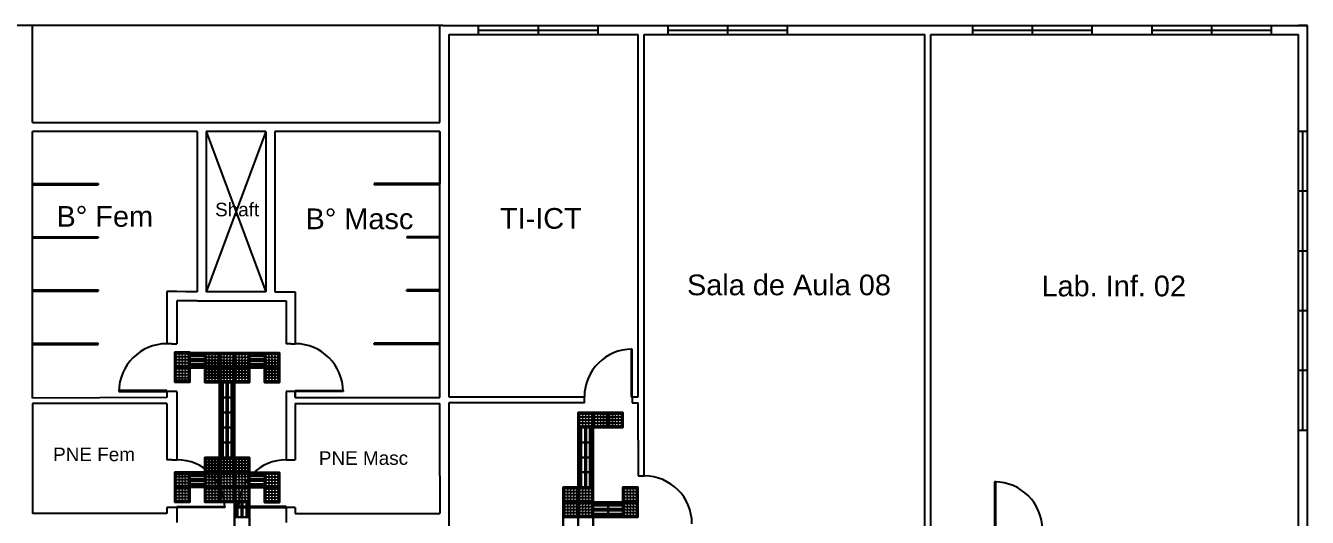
# Model space of a CAD drawing. Header units: millimetres. Extents: x 72331 to 137430, y 77189 to 139414.
# Drawn here: x 93615 to 115067, y 131191 to 139414 of the extents above; entities that cross this region are included whole.
import ezdxf

# ---------------------------------------------------------------- set-up
doc = ezdxf.new("R2010")
doc.units = ezdxf.units.MM
doc.header["$LTSCALE"] = 600
for name, color, linetype in [('ALVENARIA', 7, 'Continuous'), ('Piso Alerta', 50, 'Continuous'), ('Piso Direcional', 150, 'Continuous')]:
    doc.layers.add(name, color=color, linetype=linetype)
doc.styles.get("Standard").update_dxf_attribs({"font": 'arial.ttf'})

# ---------------------------------------------------------------- blocks, each defined once
blk = doc.blocks.new('*U943')
for radius in [12.5, 10]:
    blk.add_circle((0, 0), radius)
blk = doc.blocks.new('*U944')
at = {"layer": 'Piso Alerta', "color": 0, "linetype": 'ByBlock', "lineweight": -2, "transparency": 16777216}
for p in [(0, 200), (0, 150), (0, 100), (0, 50), (0, 0), (50, 200), (50, 150), (50, 100), (50, 50), (50, 0), (100, 200), (100, 150), (100, 100), (100, 50), (100, 0), (150, 200), (150, 150), (150, 100), (150, 50), (150, 0), (200, 200), (200, 150), (200, 100), (200, 50), (200, 0)]:
    blk.add_blockref('*U943', p, dxfattribs=at)
blk = doc.blocks.new('*U945')
for radius in [12.5, 10]:
    blk.add_circle((0, 0), radius)
blk = doc.blocks.new('*U946')
at = {"layer": 'Piso Alerta', "color": 0, "linetype": 'ByBlock', "lineweight": -2, "transparency": 16777216}
for p in [(0, 200), (0, 150), (0, 100), (0, 50), (0, 0), (50, 200), (50, 150), (50, 100), (50, 50), (50, 0), (100, 200), (100, 150), (100, 100), (100, 50), (100, 0), (150, 200), (150, 150), (150, 100), (150, 50), (150, 0), (200, 200), (200, 150), (200, 100), (200, 50), (200, 0)]:
    blk.add_blockref('*U945', p, dxfattribs=at)
blk = doc.blocks.new('*U947')
for radius in [12.5, 10]:
    blk.add_circle((0, 0), radius)
blk = doc.blocks.new('*U948')
at = {"layer": 'Piso Alerta', "color": 0, "linetype": 'ByBlock', "lineweight": -2, "transparency": 16777216}
for p in [(0, 200), (0, 150), (0, 100), (0, 50), (0, 0), (50, 200), (50, 150), (50, 100), (50, 50), (50, 0), (100, 200), (100, 150), (100, 100), (100, 50), (100, 0), (150, 200), (150, 150), (150, 100), (150, 50), (150, 0), (200, 200), (200, 150), (200, 100), (200, 50), (200, 0)]:
    blk.add_blockref('*U947', p, dxfattribs=at)
blk = doc.blocks.new('*U937')
for radius in [12.5, 10]:
    blk.add_circle((0, 0), radius)
blk = doc.blocks.new('*U938')
at = {"layer": 'Piso Alerta', "color": 0, "linetype": 'ByBlock', "lineweight": -2, "transparency": 16777216}
for p in [(0, 200), (0, 150), (0, 100), (0, 50), (0, 0), (50, 200), (50, 150), (50, 100), (50, 50), (50, 0), (100, 200), (100, 150), (100, 100), (100, 50), (100, 0), (150, 200), (150, 150), (150, 100), (150, 50), (150, 0), (200, 200), (200, 150), (200, 100), (200, 50), (200, 0)]:
    blk.add_blockref('*U937', p, dxfattribs=at)
blk = doc.blocks.new('*U939')
for radius in [12.5, 10]:
    blk.add_circle((0, 0), radius)
blk = doc.blocks.new('*U940')
at = {"layer": 'Piso Alerta', "color": 0, "linetype": 'ByBlock', "lineweight": -2, "transparency": 16777216}
for p in [(0, 200), (0, 150), (0, 100), (0, 50), (0, 0), (50, 200), (50, 150), (50, 100), (50, 50), (50, 0), (100, 200), (100, 150), (100, 100), (100, 50), (100, 0), (150, 200), (150, 150), (150, 100), (150, 50), (150, 0), (200, 200), (200, 150), (200, 100), (200, 50), (200, 0)]:
    blk.add_blockref('*U939', p, dxfattribs=at)
blk = doc.blocks.new('*U941')
for radius in [12.5, 10]:
    blk.add_circle((0, 0), radius)
blk = doc.blocks.new('*U942')
at = {"layer": 'Piso Alerta', "color": 0, "linetype": 'ByBlock', "lineweight": -2, "transparency": 16777216}
for p in [(0, 200), (0, 150), (0, 100), (0, 50), (0, 0), (50, 200), (50, 150), (50, 100), (50, 50), (50, 0), (100, 200), (100, 150), (100, 100), (100, 50), (100, 0), (150, 200), (150, 150), (150, 100), (150, 50), (150, 0), (200, 200), (200, 150), (200, 100), (200, 50), (200, 0)]:
    blk.add_blockref('*U941', p, dxfattribs=at)
blk = doc.blocks.new('*U956')
for radius in [12.5, 10]:
    blk.add_circle((0, 0), radius)
blk = doc.blocks.new('*U957')
at = {"layer": 'Piso Alerta', "color": 0, "linetype": 'ByBlock', "lineweight": -2, "transparency": 16777216}
for p in [(0, 200), (0, 150), (0, 100), (0, 50), (0, 0), (50, 200), (50, 150), (50, 100), (50, 50), (50, 0), (100, 200), (100, 150), (100, 100), (100, 50), (100, 0), (150, 200), (150, 150), (150, 100), (150, 50), (150, 0), (200, 200), (200, 150), (200, 100), (200, 50), (200, 0)]:
    blk.add_blockref('*U956', p, dxfattribs=at)
blk = doc.blocks.new('*U958')
for radius in [12.5, 10]:
    blk.add_circle((0, 0), radius)
blk = doc.blocks.new('*U959')
at = {"layer": 'Piso Alerta', "color": 0, "linetype": 'ByBlock', "lineweight": -2, "transparency": 16777216}
for p in [(0, 200), (0, 150), (0, 100), (0, 50), (0, 0), (50, 200), (50, 150), (50, 100), (50, 50), (50, 0), (100, 200), (100, 150), (100, 100), (100, 50), (100, 0), (150, 200), (150, 150), (150, 100), (150, 50), (150, 0), (200, 200), (200, 150), (200, 100), (200, 50), (200, 0)]:
    blk.add_blockref('*U958', p, dxfattribs=at)
blk = doc.blocks.new('*U960')
for radius in [12.5, 10]:
    blk.add_circle((0, 0), radius)
blk = doc.blocks.new('*U961')
at = {"layer": 'Piso Alerta', "color": 0, "linetype": 'ByBlock', "lineweight": -2, "transparency": 16777216}
for p in [(0, 200), (0, 150), (0, 100), (0, 50), (0, 0), (50, 200), (50, 150), (50, 100), (50, 50), (50, 0), (100, 200), (100, 150), (100, 100), (100, 50), (100, 0), (150, 200), (150, 150), (150, 100), (150, 50), (150, 0), (200, 200), (200, 150), (200, 100), (200, 50), (200, 0)]:
    blk.add_blockref('*U960', p, dxfattribs=at)
blk = doc.blocks.new('*U962')
for radius in [12.5, 10]:
    blk.add_circle((0, 0), radius)
blk = doc.blocks.new('*U949')
at = {"layer": 'Piso Alerta', "color": 0, "linetype": 'ByBlock', "lineweight": -2, "transparency": 16777216}
for p in [(0, 200), (0, 150), (0, 100), (0, 50), (0, 0), (50, 200), (50, 150), (50, 100), (50, 50), (50, 0), (100, 200), (100, 150), (100, 100), (100, 50), (100, 0), (150, 200), (150, 150), (150, 100), (150, 50), (150, 0), (200, 200), (200, 150), (200, 100), (200, 50), (200, 0)]:
    blk.add_blockref('*U962', p, dxfattribs=at)
blk = doc.blocks.new('*U954')
for radius in [12.5, 10]:
    blk.add_circle((0, 0), radius)
blk = doc.blocks.new('*U955')
at = {"layer": 'Piso Alerta', "color": 0, "linetype": 'ByBlock', "lineweight": -2, "transparency": 16777216}
for p in [(0, 200), (0, 150), (0, 100), (0, 50), (0, 0), (50, 200), (50, 150), (50, 100), (50, 50), (50, 0), (100, 200), (100, 150), (100, 100), (100, 50), (100, 0), (150, 200), (150, 150), (150, 100), (150, 50), (150, 0), (200, 200), (200, 150), (200, 100), (200, 50), (200, 0)]:
    blk.add_blockref('*U954', p, dxfattribs=at)
blk = doc.blocks.new('*U963')
for radius in [12.5, 10]:
    blk.add_circle((0, 0), radius)
blk = doc.blocks.new('*U964')
at = {"layer": 'Piso Alerta', "color": 0, "linetype": 'ByBlock', "lineweight": -2, "transparency": 16777216}
for p in [(0, 200), (0, 150), (0, 100), (0, 50), (0, 0), (50, 200), (50, 150), (50, 100), (50, 50), (50, 0), (100, 200), (100, 150), (100, 100), (100, 50), (100, 0), (150, 200), (150, 150), (150, 100), (150, 50), (150, 0), (200, 200), (200, 150), (200, 100), (200, 50), (200, 0)]:
    blk.add_blockref('*U963', p, dxfattribs=at)
blk = doc.blocks.new('*U951')
for radius in [12.5, 10]:
    blk.add_circle((0, 0), radius)
blk = doc.blocks.new('*U950')
at = {"layer": 'Piso Alerta', "color": 0, "linetype": 'ByBlock', "lineweight": -2, "transparency": 16777216}
for p in [(0, 200), (0, 150), (0, 100), (0, 50), (0, 0), (50, 200), (50, 150), (50, 100), (50, 50), (50, 0), (100, 200), (100, 150), (100, 100), (100, 50), (100, 0), (150, 200), (150, 150), (150, 100), (150, 50), (150, 0), (200, 200), (200, 150), (200, 100), (200, 50), (200, 0)]:
    blk.add_blockref('*U951', p, dxfattribs=at)
blk = doc.blocks.new('*U953')
for radius in [12.5, 10]:
    blk.add_circle((0, 0), radius)
blk = doc.blocks.new('*U952')
at = {"layer": 'Piso Alerta', "color": 0, "linetype": 'ByBlock', "lineweight": -2, "transparency": 16777216}
for p in [(0, 200), (0, 150), (0, 100), (0, 50), (0, 0), (50, 200), (50, 150), (50, 100), (50, 50), (50, 0), (100, 200), (100, 150), (100, 100), (100, 50), (100, 0), (150, 200), (150, 150), (150, 100), (150, 50), (150, 0), (200, 200), (200, 150), (200, 100), (200, 50), (200, 0)]:
    blk.add_blockref('*U953', p, dxfattribs=at)
blk = doc.blocks.new('*U965')
for radius in [12.5, 10]:
    blk.add_circle((0, 0), radius)
blk = doc.blocks.new('*U966')
at = {"layer": 'Piso Alerta', "color": 0, "linetype": 'ByBlock', "lineweight": -2, "transparency": 16777216}
for p in [(0, 200), (0, 150), (0, 100), (0, 50), (0, 0), (50, 200), (50, 150), (50, 100), (50, 50), (50, 0), (100, 200), (100, 150), (100, 100), (100, 50), (100, 0), (150, 200), (150, 150), (150, 100), (150, 50), (150, 0), (200, 200), (200, 150), (200, 100), (200, 50), (200, 0)]:
    blk.add_blockref('*U965', p, dxfattribs=at)
blk = doc.blocks.new('*U967')
for radius in [12.5, 10]:
    blk.add_circle((0, 0), radius)
blk = doc.blocks.new('*U968')
at = {"layer": 'Piso Alerta', "color": 0, "linetype": 'ByBlock', "lineweight": -2, "transparency": 16777216}
for p in [(0, 200), (0, 150), (0, 100), (0, 50), (0, 0), (50, 200), (50, 150), (50, 100), (50, 50), (50, 0), (100, 200), (100, 150), (100, 100), (100, 50), (100, 0), (150, 200), (150, 150), (150, 100), (150, 50), (150, 0), (200, 200), (200, 150), (200, 100), (200, 50), (200, 0)]:
    blk.add_blockref('*U967', p, dxfattribs=at)
blk = doc.blocks.new('*U969')
for radius in [12.5, 10]:
    blk.add_circle((0, 0), radius)
blk = doc.blocks.new('*U970')
at = {"layer": 'Piso Alerta', "color": 0, "linetype": 'ByBlock', "lineweight": -2, "transparency": 16777216}
for p in [(0, 200), (0, 150), (0, 100), (0, 50), (0, 0), (50, 200), (50, 150), (50, 100), (50, 50), (50, 0), (100, 200), (100, 150), (100, 100), (100, 50), (100, 0), (150, 200), (150, 150), (150, 100), (150, 50), (150, 0), (200, 200), (200, 150), (200, 100), (200, 50), (200, 0)]:
    blk.add_blockref('*U969', p, dxfattribs=at)
blk = doc.blocks.new('*U971')
for radius in [12.5, 10]:
    blk.add_circle((0, 0), radius)
blk = doc.blocks.new('*U972')
at = {"layer": 'Piso Alerta', "color": 0, "linetype": 'ByBlock', "lineweight": -2, "transparency": 16777216}
for p in [(0, 200), (0, 150), (0, 100), (0, 50), (0, 0), (50, 200), (50, 150), (50, 100), (50, 50), (50, 0), (100, 200), (100, 150), (100, 100), (100, 50), (100, 0), (150, 200), (150, 150), (150, 100), (150, 50), (150, 0), (200, 200), (200, 150), (200, 100), (200, 50), (200, 0)]:
    blk.add_blockref('*U971', p, dxfattribs=at)
blk = doc.blocks.new('*U973')
for radius in [12.5, 10]:
    blk.add_circle((0, 0), radius)
blk = doc.blocks.new('*U974')
at = {"layer": 'Piso Alerta', "color": 0, "linetype": 'ByBlock', "lineweight": -2, "transparency": 16777216}
for p in [(0, 200), (0, 150), (0, 100), (0, 50), (0, 0), (50, 200), (50, 150), (50, 100), (50, 50), (50, 0), (100, 200), (100, 150), (100, 100), (100, 50), (100, 0), (150, 200), (150, 150), (150, 100), (150, 50), (150, 0), (200, 200), (200, 150), (200, 100), (200, 50), (200, 0)]:
    blk.add_blockref('*U973', p, dxfattribs=at)
blk = doc.blocks.new('*U975')
for radius in [12.5, 10]:
    blk.add_circle((0, 0), radius)
blk = doc.blocks.new('*U976')
at = {"layer": 'Piso Alerta', "color": 0, "linetype": 'ByBlock', "lineweight": -2, "transparency": 16777216}
for p in [(0, 200), (0, 150), (0, 100), (0, 50), (0, 0), (50, 200), (50, 150), (50, 100), (50, 50), (50, 0), (100, 200), (100, 150), (100, 100), (100, 50), (100, 0), (150, 200), (150, 150), (150, 100), (150, 50), (150, 0), (200, 200), (200, 150), (200, 100), (200, 50), (200, 0)]:
    blk.add_blockref('*U975', p, dxfattribs=at)
blk = doc.blocks.new('*U984')
for radius in [12.5, 10]:
    blk.add_circle((0, 0), radius)
blk = doc.blocks.new('*U985')
at = {"layer": 'Piso Alerta', "color": 0, "linetype": 'ByBlock', "lineweight": -2, "transparency": 16777216}
for p in [(0, 200), (0, 150), (0, 100), (0, 50), (0, 0), (50, 200), (50, 150), (50, 100), (50, 50), (50, 0), (100, 200), (100, 150), (100, 100), (100, 50), (100, 0), (150, 200), (150, 150), (150, 100), (150, 50), (150, 0), (200, 200), (200, 150), (200, 100), (200, 50), (200, 0)]:
    blk.add_blockref('*U984', p, dxfattribs=at)
blk = doc.blocks.new('*U986')
for radius in [12.5, 10]:
    blk.add_circle((0, 0), radius)
blk = doc.blocks.new('*U987')
at = {"layer": 'Piso Alerta', "color": 0, "linetype": 'ByBlock', "lineweight": -2, "transparency": 16777216}
for p in [(0, 200), (0, 150), (0, 100), (0, 50), (0, 0), (50, 200), (50, 150), (50, 100), (50, 50), (50, 0), (100, 200), (100, 150), (100, 100), (100, 50), (100, 0), (150, 200), (150, 150), (150, 100), (150, 50), (150, 0), (200, 200), (200, 150), (200, 100), (200, 50), (200, 0)]:
    blk.add_blockref('*U986', p, dxfattribs=at)
blk = doc.blocks.new('*U988')
for radius in [12.5, 10]:
    blk.add_circle((0, 0), radius)
blk = doc.blocks.new('*U989')
at = {"layer": 'Piso Alerta', "color": 0, "linetype": 'ByBlock', "lineweight": -2, "transparency": 16777216}
for p in [(0, 200), (0, 150), (0, 100), (0, 50), (0, 0), (50, 200), (50, 150), (50, 100), (50, 50), (50, 0), (100, 200), (100, 150), (100, 100), (100, 50), (100, 0), (150, 200), (150, 150), (150, 100), (150, 50), (150, 0), (200, 200), (200, 150), (200, 100), (200, 50), (200, 0)]:
    blk.add_blockref('*U988', p, dxfattribs=at)
blk = doc.blocks.new('*U1222')
for radius in [12.5, 10]:
    blk.add_circle((0, 0), radius)
blk = doc.blocks.new('*U1223')
at = {"layer": 'Piso Alerta', "color": 0, "linetype": 'ByBlock', "lineweight": -2, "transparency": 16777216}
for p in [(0, 200), (0, 150), (0, 100), (0, 50), (0, 0), (50, 200), (50, 150), (50, 100), (50, 50), (50, 0), (100, 200), (100, 150), (100, 100), (100, 50), (100, 0), (150, 200), (150, 150), (150, 100), (150, 50), (150, 0), (200, 200), (200, 150), (200, 100), (200, 50), (200, 0)]:
    blk.add_blockref('*U1222', p, dxfattribs=at)
blk = doc.blocks.new('*U1224')
for radius in [12.5, 10]:
    blk.add_circle((0, 0), radius)
blk = doc.blocks.new('*U1225')
at = {"layer": 'Piso Alerta', "color": 0, "linetype": 'ByBlock', "lineweight": -2, "transparency": 16777216}
for p in [(0, 200), (0, 150), (0, 100), (0, 50), (0, 0), (50, 200), (50, 150), (50, 100), (50, 50), (50, 0), (100, 200), (100, 150), (100, 100), (100, 50), (100, 0), (150, 200), (150, 150), (150, 100), (150, 50), (150, 0), (200, 200), (200, 150), (200, 100), (200, 50), (200, 0)]:
    blk.add_blockref('*U1224', p, dxfattribs=at)
blk = doc.blocks.new('*U1218')
for radius in [12.5, 10]:
    blk.add_circle((0, 0), radius)
blk = doc.blocks.new('*U1219')
at = {"layer": 'Piso Alerta', "color": 0, "linetype": 'ByBlock', "lineweight": -2, "transparency": 16777216}
for p in [(0, 200), (0, 150), (0, 100), (0, 50), (0, 0), (50, 200), (50, 150), (50, 100), (50, 50), (50, 0), (100, 200), (100, 150), (100, 100), (100, 50), (100, 0), (150, 200), (150, 150), (150, 100), (150, 50), (150, 0), (200, 200), (200, 150), (200, 100), (200, 50), (200, 0)]:
    blk.add_blockref('*U1218', p, dxfattribs=at)
blk = doc.blocks.new('*U1220')
for radius in [12.5, 10]:
    blk.add_circle((0, 0), radius)
blk = doc.blocks.new('*U1221')
at = {"layer": 'Piso Alerta', "color": 0, "linetype": 'ByBlock', "lineweight": -2, "transparency": 16777216}
for p in [(0, 200), (0, 150), (0, 100), (0, 50), (0, 0), (50, 200), (50, 150), (50, 100), (50, 50), (50, 0), (100, 200), (100, 150), (100, 100), (100, 50), (100, 0), (150, 200), (150, 150), (150, 100), (150, 50), (150, 0), (200, 200), (200, 150), (200, 100), (200, 50), (200, 0)]:
    blk.add_blockref('*U1220', p, dxfattribs=at)
blk = doc.blocks.new('*U1228')
for radius in [12.5, 10]:
    blk.add_circle((0, 0), radius)
blk = doc.blocks.new('*U1229')
at = {"layer": 'Piso Alerta', "color": 0, "linetype": 'ByBlock', "lineweight": -2, "transparency": 16777216}
for p in [(0, 200), (0, 150), (0, 100), (0, 50), (0, 0), (50, 200), (50, 150), (50, 100), (50, 50), (50, 0), (100, 200), (100, 150), (100, 100), (100, 50), (100, 0), (150, 200), (150, 150), (150, 100), (150, 50), (150, 0), (200, 200), (200, 150), (200, 100), (200, 50), (200, 0)]:
    blk.add_blockref('*U1228', p, dxfattribs=at)
blk = doc.blocks.new('*U1226')
for radius in [12.5, 10]:
    blk.add_circle((0, 0), radius)
blk = doc.blocks.new('*U1227')
at = {"layer": 'Piso Alerta', "color": 0, "linetype": 'ByBlock', "lineweight": -2, "transparency": 16777216}
for p in [(0, 200), (0, 150), (0, 100), (0, 50), (0, 0), (50, 200), (50, 150), (50, 100), (50, 50), (50, 0), (100, 200), (100, 150), (100, 100), (100, 50), (100, 0), (150, 200), (150, 150), (150, 100), (150, 50), (150, 0), (200, 200), (200, 150), (200, 100), (200, 50), (200, 0)]:
    blk.add_blockref('*U1226', p, dxfattribs=at)
blk = doc.blocks.new('*U1233')
for radius in [12.5, 10]:
    blk.add_circle((0, 0), radius)
blk = doc.blocks.new('*U1234')
at = {"layer": 'Piso Alerta', "color": 0, "linetype": 'ByBlock', "lineweight": -2, "transparency": 16777216}
for p in [(0, 200), (0, 150), (0, 100), (0, 50), (0, 0), (50, 200), (50, 150), (50, 100), (50, 50), (50, 0), (100, 200), (100, 150), (100, 100), (100, 50), (100, 0), (150, 200), (150, 150), (150, 100), (150, 50), (150, 0), (200, 200), (200, 150), (200, 100), (200, 50), (200, 0)]:
    blk.add_blockref('*U1233', p, dxfattribs=at)
blk = doc.blocks.new('*U1235')
for radius in [12.5, 10]:
    blk.add_circle((0, 0), radius)
blk = doc.blocks.new('*U1236')
at = {"layer": 'Piso Alerta', "color": 0, "linetype": 'ByBlock', "lineweight": -2, "transparency": 16777216}
for p in [(0, 200), (0, 150), (0, 100), (0, 50), (0, 0), (50, 200), (50, 150), (50, 100), (50, 50), (50, 0), (100, 200), (100, 150), (100, 100), (100, 50), (100, 0), (150, 200), (150, 150), (150, 100), (150, 50), (150, 0), (200, 200), (200, 150), (200, 100), (200, 50), (200, 0)]:
    blk.add_blockref('*U1235', p, dxfattribs=at)
blk = doc.blocks.new('*U1231')
for radius in [12.5, 10]:
    blk.add_circle((0, 0), radius)
blk = doc.blocks.new('*U1232')
at = {"layer": 'Piso Alerta', "color": 0, "linetype": 'ByBlock', "lineweight": -2, "transparency": 16777216}
for p in [(0, 200), (0, 150), (0, 100), (0, 50), (0, 0), (50, 200), (50, 150), (50, 100), (50, 50), (50, 0), (100, 200), (100, 150), (100, 100), (100, 50), (100, 0), (150, 200), (150, 150), (150, 100), (150, 50), (150, 0), (200, 200), (200, 150), (200, 100), (200, 50), (200, 0)]:
    blk.add_blockref('*U1231', p, dxfattribs=at)

msp = doc.modelspace()

# ---------------------------------------------------------------- linework, layer by layer
for p, q in [((93727, 137794), (93727, 139264)), ((93727, 133184), (93727, 137644)), ((114917, 130984), (114917, 137644)), ((93727, 133094), (93727, 131254))]:
    msp.add_line(p, q)
for points in [[(96112, 133954), (96362, 133954), (96362, 133704), (96112, 133704)], [(96362, 133944), (96612, 133944), (96612, 133694), (96362, 133694)], [(96612, 133944), (96862, 133944), (96862, 133694), (96612, 133694)], [(96862, 133944), (97112, 133944), (97112, 133694), (96862, 133694)], [(97112, 133944), (97362, 133944), (97362, 133694), (97112, 133694)], [(97362, 133944), (97612, 133944), (97612, 133694), (97362, 133694)], [(97612, 133944), (97862, 133944), (97862, 133694), (97612, 133694)], [(96112, 133704), (96362, 133704), (96362, 133454), (96112, 133454)], [(96612, 133694), (96862, 133694), (96862, 133444), (96612, 133444)], [(96862, 133694), (97112, 133694), (97112, 133444), (96862, 133444)], [(97112, 133694), (97362, 133694), (97362, 133444), (97112, 133444)], [(97612, 133694), (97862, 133694), (97862, 133444), (97612, 133444)], [(96862, 133444), (97112, 133444), (97112, 133194), (96862, 133194)], [(96862, 133194), (97112, 133194), (97112, 132944), (96862, 132944)], [(96862, 132944), (97112, 132944), (97112, 132694), (96862, 132694)], [(102862, 132944), (103112, 132944), (103112, 132694), (102862, 132694)], [(103112, 132944), (103362, 132944), (103362, 132694), (103112, 132694)], [(103362, 132944), (103612, 132944), (103612, 132694), (103362, 132694)], [(96862, 132694), (97112, 132694), (97112, 132444), (96862, 132444)], [(102862, 132694), (103112, 132694), (103112, 132444), (102862, 132444)], [(96862, 132444), (97112, 132444), (97112, 132194), (96862, 132194)], [(102862, 132444), (103112, 132444), (103112, 132194), (102862, 132194)], [(96612, 132194), (96862, 132194), (96862, 131944), (96612, 131944)], [(96862, 132194), (97112, 132194), (97112, 131944), (96862, 131944)], [(97112, 132194), (97362, 132194), (97362, 131944), (97112, 131944)], [(102862, 132194), (103112, 132194), (103112, 131944), (102862, 131944)], [(96112, 131944), (96362, 131944), (96362, 131694), (96112, 131694)], [(96362, 131944), (96612, 131944), (96612, 131694), (96362, 131694)], [(96612, 131944), (96862, 131944), (96862, 131694), (96612, 131694)], [(96862, 131944), (97112, 131944), (97112, 131694), (96862, 131694)], [(97112, 131944), (97362, 131944), (97362, 131694), (97112, 131694)], [(97362, 131939), (97612, 131939), (97612, 131689), (97362, 131689)], [(97612, 131939), (97862, 131939), (97862, 131689), (97612, 131689)], [(102862, 131944), (103112, 131944), (103112, 131694), (102862, 131694)], [(96112, 131694), (96362, 131694), (96362, 131444), (96112, 131444)], [(96612, 131694), (96862, 131694), (96862, 131444), (96612, 131444)], [(96862, 131694), (97112, 131694), (97112, 131444), (96862, 131444)], [(97112, 131694), (97362, 131694), (97362, 131444), (97112, 131444)], [(97612, 131689), (97862, 131689), (97862, 131439), (97612, 131439)], [(102612, 131694), (102862, 131694), (102862, 131444), (102612, 131444)], [(102862, 131694), (103112, 131694), (103112, 131444), (102862, 131444)], [(103612, 131694), (103862, 131694), (103862, 131444), (103612, 131444)], [(97112, 131444), (97362, 131444), (97362, 131194), (97112, 131194)], [(102612, 131444), (102862, 131444), (102862, 131194), (102612, 131194)], [(102862, 131444), (103112, 131444), (103112, 131194), (102862, 131194)], [(103112, 131444), (103362, 131444), (103362, 131194), (103112, 131194)], [(103362, 131444), (103612, 131444), (103612, 131194), (103362, 131194)], [(103612, 131444), (103862, 131444), (103862, 131194), (103612, 131194)], [(97112, 131194), (97362, 131194), (97362, 130944), (97112, 130944)], [(102612, 131194), (102862, 131194), (102862, 130944), (102612, 130944)], [(102862, 131194), (103112, 131194), (103112, 130944), (102862, 130944)]]:
    msp.add_lwpolyline(points, close=True)
at = {"layer": 'ALVENARIA'}
for p, q in [((93727, 139414), (79357, 139414)), ((93727, 139264), (93727, 139414)), ((100597, 139414), (93727, 139414)), ((100547, 139264), (100547, 139414)), ((100547, 137794), (100547, 139264)), ((100597, 139414), (115067, 139414)), ((100697, 139264), (103867, 139264)), ((100697, 139264), (100697, 133204)), ((101197, 139264), (101197, 139414)), ((101197, 139339), (103197, 139339)), ((102197, 139264), (102197, 139414)), ((103197, 139264), (103197, 139414)), ((103867, 133204), (103867, 139264)), ((103967, 132584), (103967, 139264)), ((103967, 139264), (108667, 139264)), ((104367, 139264), (104367, 139414)), ((104367, 139339), (106367, 139339)), ((105367, 139264), (105367, 139414)), ((106367, 139264), (106367, 139414)), ((108667, 130984), (108667, 139264)), ((108767, 130984), (108767, 139264)), ((108767, 139264), (109067, 139264)), ((109067, 139264), (114917, 139264)), ((109467, 139264), (109467, 139414)), ((109467, 139339), (111467, 139339)), ((110467, 139264), (110467, 139414)), ((111467, 139264), (111467, 139414)), ((112467, 139264), (112467, 139414)), ((112467, 139339), (114467, 139339)), ((113467, 139264), (113467, 139414)), ((114467, 139264), (114467, 139414)), ((115067, 139414), (114917, 139414)), ((114917, 137644), (114917, 139264)), ((115067, 137644), (115067, 139414)), ((93727, 137794), (100547, 137794)), ((96487, 137644), (93727, 137644)), ((96487, 137644), (96487, 134964)), ((97637, 137644), (96637, 137644)), ((96637, 137644), (96637, 134964)), ((96637, 137644), (97637, 134964)), ((97637, 137644), (96637, 134964)), ((97637, 137644), (97637, 134964)), ((100547, 137644), (97787, 137644)), ((97787, 137644), (97787, 134964)), ((100547, 133194), (100547, 137644)), ((100547, 137644), (100547, 136774)), ((115067, 137644), (114917, 137644)), ((114992, 132644), (114992, 137644)), ((115067, 118644), (115067, 137644)), ((93727, 136774), (94827, 136774)), ((93727, 136754), (94827, 136754)), ((94827, 136774), (94827, 136754)), ((100547, 136774), (99447, 136774)), ((99447, 136774), (99447, 136754)), ((100547, 136754), (99447, 136754)), ((115067, 136644), (114917, 136644)), ((93727, 135884), (94827, 135884)), ((93727, 135864), (94827, 135864)), ((94827, 135884), (94827, 135864)), ((100547, 135884), (99997, 135884)), ((99997, 135884), (99997, 135864)), ((100547, 135864), (99997, 135864)), ((115067, 135644), (114917, 135644)), ((93727, 134994), (94827, 134994)), ((93727, 134974), (94827, 134974)), ((94827, 134994), (94827, 134974)), ((96147, 134970), (95977, 134970)), ((95977, 134970), (95977, 134094)), ((96297, 134964), (96147, 134970)), ((96487, 134964), (96297, 134964)), ((96787, 134964), (96637, 134964)), ((97637, 134964), (96787, 134964)), ((97787, 134964), (97977, 134964)), ((97977, 134964), (98127, 134964)), ((98127, 134964), (98127, 134094)), ((100547, 134994), (99997, 134994)), ((99997, 134974), (99997, 134994)), ((100547, 134974), (99997, 134974)), ((96147, 134814), (96147, 134094)), ((96487, 134814), (96147, 134814)), ((96487, 134814), (97787, 134814)), ((97787, 134814), (97977, 134814)), ((97977, 134814), (97977, 134094)), ((115067, 134644), (114917, 134644)), ((93727, 134104), (94827, 134104)), ((93727, 134084), (94827, 134084)), ((94827, 134084), (94827, 134104)), ((96062, 134094), (95977, 134094)), ((96062, 134094), (96147, 134094)), ((98052, 134094), (97977, 134094)), ((98052, 134094), (98127, 134094)), ((100547, 134104), (99447, 134104)), ((99447, 134084), (99447, 134104)), ((100547, 134084), (99447, 134084)), ((103767, 134004), (103747, 134004)), ((103747, 134004), (103747, 133204)), ((103767, 133204), (103767, 134004)), ((115067, 133644), (114917, 133644)), ((95977, 133314), (95177, 133314)), ((95177, 133314), (95177, 133294)), ((95177, 133294), (95977, 133294)), ((95977, 133294), (95977, 133314)), ((95977, 133294), (95977, 133194)), ((96147, 133294), (95977, 133294)), ((96147, 133294), (96147, 133194)), ((97977, 133294), (97977, 133194)), ((98127, 133294), (97977, 133294)), ((98127, 133294), (98127, 133314)), ((98127, 133314), (98927, 133314)), ((98127, 133294), (98127, 133194)), ((98127, 133194), (98127, 133294)), ((98927, 133294), (98127, 133294)), ((98927, 133314), (98927, 133294)), ((95977, 133194), (93727, 133184)), ((95977, 133094), (93727, 133094)), ((95977, 133094), (95977, 132154)), ((96147, 133194), (96147, 132154)), ((97977, 133194), (97977, 132154)), ((98127, 133194), (99167, 133194)), ((98127, 133094), (100547, 133094)), ((98127, 133094), (98127, 132154)), ((99167, 133194), (100547, 133194)), ((100547, 131884), (100547, 133094)), ((100697, 133204), (101282, 133204)), ((100697, 133204), (102967, 133204)), ((102967, 133104), (100697, 133104)), ((101282, 133104), (100697, 133104)), ((100697, 133104), (100697, 131004)), ((102967, 133104), (102967, 133204)), ((103747, 133204), (103767, 133204)), ((103767, 133204), (103767, 133104)), ((103767, 133204), (103867, 133204)), ((103767, 133104), (103867, 133104)), ((103867, 132484), (103867, 133104)), ((103967, 131884), (103967, 132584)), ((115067, 132644), (114917, 132644)), ((103867, 132484), (103867, 131884)), ((96062, 132154), (95977, 132154)), ((96062, 132154), (96147, 132154)), ((97977, 132154), (98127, 132154)), ((100547, 131884), (100547, 131254)), ((103867, 131884), (103917, 131884)), ((103917, 131884), (103967, 131884)), ((109852, 131784), (109832, 131784)), ((109832, 131784), (109832, 130984)), ((109852, 130984), (109852, 131784)), ((95977, 131354), (95977, 131254)), ((96147, 131354), (95977, 131354)), ((96147, 131354), (96147, 131374)), ((96147, 131374), (96947, 131374)), ((96147, 131354), (96147, 131104)), ((96947, 131354), (96147, 131354)), ((96947, 131374), (96947, 131354)), ((97977, 131374), (97177, 131374)), ((97177, 131374), (97177, 131354)), ((97177, 131354), (97977, 131354)), ((97977, 131354), (97977, 131374)), ((97977, 131354), (97977, 131254)), ((98127, 131354), (97977, 131354)), ((98127, 131354), (98127, 131254)), ((95977, 131254), (93727, 131254)), ((97977, 131254), (97977, 131104)), ((98127, 131254), (98897, 131254)), ((98897, 131254), (100547, 131254))]:
    msp.add_line(p, q, dxfattribs=at)
for centre, start, end in [((95977, 133294), 90, 180), ((98127, 133294), 360, 90), ((103767, 133204), 90, 180), ((96147, 131354), 0, 90), ((97977, 131354), 90, 179.2838), ((103967, 131084), 0, 90), ((109832, 130984), 360, 90)]:
    msp.add_arc(centre, 800, start, end, dxfattribs=at)
at = {"layer": 'Piso Alerta'}
for points in [[(96362, 133954), (96112, 133954), (96112, 133704), (96362, 133704), (96362, 133954), (96362, 133944)], [(96862, 133944), (96612, 133944), (96612, 133694), (96862, 133694), (96862, 133944), (96862, 133934)], [(97112, 133944), (96862, 133944), (96862, 133694), (97112, 133694), (97112, 133944), (97112, 133934)], [(97362, 133944), (97112, 133944), (97112, 133694), (97362, 133694), (97362, 133944), (97362, 133934)], [(97862, 133944), (97612, 133944), (97612, 133694), (97862, 133694), (97862, 133944), (97862, 133934)], [(96362, 133704), (96112, 133704), (96112, 133454), (96362, 133454), (96362, 133704), (96362, 133694)], [(96862, 133694), (96612, 133694), (96612, 133444), (96862, 133444), (96862, 133694), (96862, 133684)], [(97112, 133694), (96862, 133694), (96862, 133444), (97112, 133444), (97112, 133694), (97112, 133684)], [(97362, 133694), (97112, 133694), (97112, 133444), (97362, 133444), (97362, 133694), (97362, 133684)], [(97862, 133694), (97612, 133694), (97612, 133444), (97862, 133444), (97862, 133694), (97862, 133684)], [(103112, 132944), (102862, 132944), (102862, 132694), (103112, 132694), (103112, 132944), (103112, 132934)], [(103362, 132944), (103112, 132944), (103112, 132694), (103362, 132694), (103362, 132944), (103362, 132934)], [(103612, 132944), (103362, 132944), (103362, 132694), (103612, 132694), (103612, 132944), (103612, 132934)], [(96862, 132194), (96612, 132194), (96612, 131944), (96862, 131944), (96862, 132194), (96862, 132184)], [(97112, 132194), (96862, 132194), (96862, 131944), (97112, 131944), (97112, 132194), (97112, 132184)], [(97362, 132194), (97112, 132194), (97112, 131944), (97362, 131944), (97362, 132194), (97362, 132184)], [(96362, 131944), (96112, 131944), (96112, 131694), (96362, 131694), (96362, 131944), (96362, 131934)], [(96862, 131944), (96612, 131944), (96612, 131694), (96862, 131694), (96862, 131944), (96862, 131934)], [(97112, 131944), (96862, 131944), (96862, 131694), (97112, 131694), (97112, 131944), (97112, 131934)], [(97362, 131944), (97112, 131944), (97112, 131694), (97362, 131694), (97362, 131944), (97362, 131934)], [(97862, 131939), (97612, 131939), (97612, 131689), (97862, 131689), (97862, 131939), (97862, 131929)], [(96362, 131694), (96112, 131694), (96112, 131444), (96362, 131444), (96362, 131694), (96362, 131684)], [(96862, 131694), (96612, 131694), (96612, 131444), (96862, 131444), (96862, 131694), (96862, 131684)], [(97112, 131694), (96862, 131694), (96862, 131444), (97112, 131444), (97112, 131694), (97112, 131684)], [(97362, 131694), (97112, 131694), (97112, 131444), (97362, 131444), (97362, 131694), (97362, 131684)], [(97862, 131689), (97612, 131689), (97612, 131439), (97862, 131439), (97862, 131689), (97862, 131679)], [(102862, 131694), (102612, 131694), (102612, 131444), (102862, 131444), (102862, 131694), (102862, 131684)], [(103112, 131694), (102862, 131694), (102862, 131444), (103112, 131444), (103112, 131694), (103112, 131684)], [(103862, 131694), (103612, 131694), (103612, 131444), (103862, 131444), (103862, 131694), (103862, 131684)], [(102862, 131444), (102612, 131444), (102612, 131194), (102862, 131194), (102862, 131444), (102862, 131434)], [(103112, 131444), (102862, 131444), (102862, 131194), (103112, 131194), (103112, 131444), (103112, 131434)], [(103862, 131444), (103612, 131444), (103612, 131194), (103862, 131194), (103862, 131444), (103862, 131434)], [(102862, 131194), (102612, 131194), (102612, 130944), (102862, 130944), (102862, 131194), (102862, 131184)], [(103112, 131194), (102862, 131194), (102862, 130944), (103112, 130944), (103112, 131194), (103112, 131184)]]:
    msp.add_lwpolyline(points, dxfattribs=at)
at = {"layer": 'Piso Direcional'}
for points in [[(96612, 133694), (96612, 133944), (96362, 133944), (96362, 133694), (96612, 133694), (96602, 133694)], [(97612, 133694), (97612, 133944), (97362, 133944), (97362, 133694), (97612, 133694), (97602, 133694)], [(97112, 133444), (96862, 133444), (96862, 133194), (97112, 133194), (97112, 133444), (97112, 133434)], [(97112, 133194), (96862, 133194), (96862, 132944), (97112, 132944), (97112, 133194), (97112, 133184)], [(97112, 132944), (96862, 132944), (96862, 132694), (97112, 132694), (97112, 132944), (97112, 132934)], [(97112, 132694), (96862, 132694), (96862, 132444), (97112, 132444), (97112, 132694), (97112, 132684)], [(103112, 132694), (102862, 132694), (102862, 132444), (103112, 132444), (103112, 132694), (103112, 132684)], [(97112, 132444), (96862, 132444), (96862, 132194), (97112, 132194), (97112, 132444), (97112, 132434)], [(103112, 132444), (102862, 132444), (102862, 132194), (103112, 132194), (103112, 132444), (103112, 132434)], [(103112, 132194), (102862, 132194), (102862, 131944), (103112, 131944), (103112, 132194), (103112, 132184)], [(96612, 131694), (96612, 131944), (96362, 131944), (96362, 131694), (96612, 131694), (96602, 131694)], [(97612, 131689), (97612, 131939), (97362, 131939), (97362, 131689), (97612, 131689), (97602, 131689)], [(103112, 131944), (102862, 131944), (102862, 131694), (103112, 131694), (103112, 131944), (103112, 131934)], [(97362, 131444), (97112, 131444), (97112, 131194), (97362, 131194), (97362, 131444), (97362, 131434)], [(103362, 131194), (103362, 131444), (103112, 131444), (103112, 131194), (103362, 131194), (103352, 131194)], [(103612, 131194), (103612, 131444), (103362, 131444), (103362, 131194), (103612, 131194), (103602, 131194)], [(97362, 131194), (97112, 131194), (97112, 130944), (97362, 130944), (97362, 131194), (97362, 131184)]]:
    msp.add_lwpolyline(points, dxfattribs=at)
for points in [[(96377, 133887), (96597, 133887, 0.414214), (96607, 133897), (96607, 133907, 0.414214), (96597, 133917), (96377, 133917, 0.414214), (96367, 133907), (96367, 133897, 0.414214)], [(96382, 133889), (96592, 133889, 0.414214), (96602, 133899), (96602, 133904, 0.414214), (96592, 133914), (96382, 133914, 0.414214), (96372, 133904), (96372, 133899, 0.414214)], [(97377, 133887), (97597, 133887, 0.414214), (97607, 133897), (97607, 133907, 0.414214), (97597, 133917), (97377, 133917, 0.414214), (97367, 133907), (97367, 133897, 0.414214)], [(97382, 133889), (97592, 133889, 0.414214), (97602, 133899), (97602, 133904, 0.414214), (97592, 133914), (97382, 133914, 0.414214), (97372, 133904), (97372, 133899, 0.414214)], [(96597, 133834), (96377, 133834, 0.414214), (96367, 133824), (96367, 133814, 0.414214), (96377, 133804), (96597, 133804, 0.414214), (96607, 133814), (96607, 133824, 0.414214)], [(96607, 133741, 0.414214), (96597, 133751), (96377, 133751, 0.414214), (96367, 133741), (96367, 133731, 0.414214), (96377, 133721), (96597, 133721, 0.414214), (96607, 133731)], [(96372, 133821), (96372, 133816, 0.414214), (96382, 133806), (96592, 133806, 0.414214), (96602, 133816), (96602, 133821, 0.414214), (96592, 133831), (96382, 133831, 0.414214)], [(96382, 133723), (96592, 133723, 0.414214), (96602, 133733), (96602, 133738, 0.414214), (96592, 133748), (96382, 133748, 0.414214), (96372, 133738), (96372, 133733, 0.414214)], [(97597, 133834), (97377, 133834, 0.414214), (97367, 133824), (97367, 133814, 0.414214), (97377, 133804), (97597, 133804, 0.414214), (97607, 133814), (97607, 133824, 0.414214)], [(97607, 133741, 0.414214), (97597, 133751), (97377, 133751, 0.414214), (97367, 133741), (97367, 133731, 0.414214), (97377, 133721), (97597, 133721, 0.414214), (97607, 133731)], [(97372, 133821), (97372, 133816, 0.414214), (97382, 133806), (97592, 133806, 0.414214), (97602, 133816), (97602, 133821, 0.414214), (97592, 133831), (97382, 133831, 0.414214)], [(97382, 133723), (97592, 133723, 0.414214), (97602, 133733), (97602, 133738, 0.414214), (97592, 133748), (97382, 133748, 0.414214), (97372, 133738), (97372, 133733, 0.414214)], [(96919, 133209), (96919, 133429, 0.414214), (96909, 133439), (96899, 133439, 0.414214), (96889, 133429), (96889, 133209, 0.414214), (96899, 133199), (96909, 133199, 0.414214)], [(96972, 133429), (96972, 133209, 0.414214), (96982, 133199), (96992, 133199, 0.414214), (97002, 133209), (97002, 133429, 0.414214), (96992, 133439), (96982, 133439, 0.414214)], [(97065, 133439, 0.414214), (97055, 133429), (97055, 133209, 0.414214), (97065, 133199), (97075, 133199, 0.414214), (97085, 133209), (97085, 133429, 0.414214), (97075, 133439)], [(96917, 133214), (96917, 133424, 0.414214), (96907, 133434), (96902, 133434, 0.414214), (96892, 133424), (96892, 133214, 0.414214), (96902, 133204), (96907, 133204, 0.414214)], [(96985, 133204), (96990, 133204, 0.414214), (97000, 133214), (97000, 133424, 0.414214), (96990, 133434), (96985, 133434, 0.414214), (96975, 133424), (96975, 133214, 0.414214)], [(97083, 133214), (97083, 133424, 0.414214), (97073, 133434), (97068, 133434, 0.414214), (97058, 133424), (97058, 133214, 0.414214), (97068, 133204), (97073, 133204, 0.414214)], [(96919, 132959), (96919, 133179, 0.414214), (96909, 133189), (96899, 133189, 0.414214), (96889, 133179), (96889, 132959, 0.414214), (96899, 132949), (96909, 132949, 0.414214)], [(96917, 132964), (96917, 133174, 0.414214), (96907, 133184), (96902, 133184, 0.414214), (96892, 133174), (96892, 132964, 0.414214), (96902, 132954), (96907, 132954, 0.414214)], [(96972, 133179), (96972, 132959, 0.414214), (96982, 132949), (96992, 132949, 0.414214), (97002, 132959), (97002, 133179, 0.414214), (96992, 133189), (96982, 133189, 0.414214)], [(96985, 132954), (96990, 132954, 0.414214), (97000, 132964), (97000, 133174, 0.414214), (96990, 133184), (96985, 133184, 0.414214), (96975, 133174), (96975, 132964, 0.414214)], [(97065, 133189, 0.414214), (97055, 133179), (97055, 132959, 0.414214), (97065, 132949), (97075, 132949, 0.414214), (97085, 132959), (97085, 133179, 0.414214), (97075, 133189)], [(97083, 132964), (97083, 133174, 0.414214), (97073, 133184), (97068, 133184, 0.414214), (97058, 133174), (97058, 132964, 0.414214), (97068, 132954), (97073, 132954, 0.414214)], [(96919, 132709), (96919, 132929, 0.414214), (96909, 132939), (96899, 132939, 0.414214), (96889, 132929), (96889, 132709, 0.414214), (96899, 132699), (96909, 132699, 0.414214)], [(96917, 132714), (96917, 132924, 0.414214), (96907, 132934), (96902, 132934, 0.414214), (96892, 132924), (96892, 132714, 0.414214), (96902, 132704), (96907, 132704, 0.414214)], [(96972, 132929), (96972, 132709, 0.414214), (96982, 132699), (96992, 132699, 0.414214), (97002, 132709), (97002, 132929, 0.414214), (96992, 132939), (96982, 132939, 0.414214)], [(96985, 132704), (96990, 132704, 0.414214), (97000, 132714), (97000, 132924, 0.414214), (96990, 132934), (96985, 132934, 0.414214), (96975, 132924), (96975, 132714, 0.414214)], [(97065, 132939, 0.414214), (97055, 132929), (97055, 132709, 0.414214), (97065, 132699), (97075, 132699, 0.414214), (97085, 132709), (97085, 132929, 0.414214), (97075, 132939)], [(97083, 132714), (97083, 132924, 0.414214), (97073, 132934), (97068, 132934, 0.414214), (97058, 132924), (97058, 132714, 0.414214), (97068, 132704), (97073, 132704, 0.414214)], [(96919, 132459), (96919, 132679, 0.414214), (96909, 132689), (96899, 132689, 0.414214), (96889, 132679), (96889, 132459, 0.414214), (96899, 132449), (96909, 132449, 0.414214)], [(96917, 132464), (96917, 132674, 0.414214), (96907, 132684), (96902, 132684, 0.414214), (96892, 132674), (96892, 132464, 0.414214), (96902, 132454), (96907, 132454, 0.414214)], [(96972, 132679), (96972, 132459, 0.414214), (96982, 132449), (96992, 132449, 0.414214), (97002, 132459), (97002, 132679, 0.414214), (96992, 132689), (96982, 132689, 0.414214)], [(96985, 132454), (96990, 132454, 0.414214), (97000, 132464), (97000, 132674, 0.414214), (96990, 132684), (96985, 132684, 0.414214), (96975, 132674), (96975, 132464, 0.414214)], [(97065, 132689, 0.414214), (97055, 132679), (97055, 132459, 0.414214), (97065, 132449), (97075, 132449, 0.414214), (97085, 132459), (97085, 132679, 0.414214), (97075, 132689)], [(97083, 132464), (97083, 132674, 0.414214), (97073, 132684), (97068, 132684, 0.414214), (97058, 132674), (97058, 132464, 0.414214), (97068, 132454), (97073, 132454, 0.414214)], [(102919, 132459), (102919, 132679, 0.414214), (102909, 132689), (102899, 132689, 0.414214), (102889, 132679), (102889, 132459, 0.414214), (102899, 132449), (102909, 132449, 0.414214)], [(102917, 132464), (102917, 132674, 0.414214), (102907, 132684), (102902, 132684, 0.414214), (102892, 132674), (102892, 132464, 0.414214), (102902, 132454), (102907, 132454, 0.414214)], [(102972, 132679), (102972, 132459, 0.414214), (102982, 132449), (102992, 132449, 0.414214), (103002, 132459), (103002, 132679, 0.414214), (102992, 132689), (102982, 132689, 0.414214)], [(102985, 132454), (102990, 132454, 0.414214), (103000, 132464), (103000, 132674, 0.414214), (102990, 132684), (102985, 132684, 0.414214), (102975, 132674), (102975, 132464, 0.414214)], [(103065, 132689, 0.414214), (103055, 132679), (103055, 132459, 0.414214), (103065, 132449), (103075, 132449, 0.414214), (103085, 132459), (103085, 132679, 0.414214), (103075, 132689)], [(103083, 132464), (103083, 132674, 0.414214), (103073, 132684), (103068, 132684, 0.414214), (103058, 132674), (103058, 132464, 0.414214), (103068, 132454), (103073, 132454, 0.414214)], [(96919, 132209), (96919, 132429, 0.414214), (96909, 132439), (96899, 132439, 0.414214), (96889, 132429), (96889, 132209, 0.414214), (96899, 132199), (96909, 132199, 0.414214)], [(96917, 132214), (96917, 132424, 0.414214), (96907, 132434), (96902, 132434, 0.414214), (96892, 132424), (96892, 132214, 0.414214), (96902, 132204), (96907, 132204, 0.414214)], [(96972, 132429), (96972, 132209, 0.414214), (96982, 132199), (96992, 132199, 0.414214), (97002, 132209), (97002, 132429, 0.414214), (96992, 132439), (96982, 132439, 0.414214)], [(96985, 132204), (96990, 132204, 0.414214), (97000, 132214), (97000, 132424, 0.414214), (96990, 132434), (96985, 132434, 0.414214), (96975, 132424), (96975, 132214, 0.414214)], [(97065, 132439, 0.414214), (97055, 132429), (97055, 132209, 0.414214), (97065, 132199), (97075, 132199, 0.414214), (97085, 132209), (97085, 132429, 0.414214), (97075, 132439)], [(97083, 132214), (97083, 132424, 0.414214), (97073, 132434), (97068, 132434, 0.414214), (97058, 132424), (97058, 132214, 0.414214), (97068, 132204), (97073, 132204, 0.414214)], [(102919, 132209), (102919, 132429, 0.414214), (102909, 132439), (102899, 132439, 0.414214), (102889, 132429), (102889, 132209, 0.414214), (102899, 132199), (102909, 132199, 0.414214)], [(102917, 132214), (102917, 132424, 0.414214), (102907, 132434), (102902, 132434, 0.414214), (102892, 132424), (102892, 132214, 0.414214), (102902, 132204), (102907, 132204, 0.414214)], [(102972, 132429), (102972, 132209, 0.414214), (102982, 132199), (102992, 132199, 0.414214), (103002, 132209), (103002, 132429, 0.414214), (102992, 132439), (102982, 132439, 0.414214)], [(102985, 132204), (102990, 132204, 0.414214), (103000, 132214), (103000, 132424, 0.414214), (102990, 132434), (102985, 132434, 0.414214), (102975, 132424), (102975, 132214, 0.414214)], [(103065, 132439, 0.414214), (103055, 132429), (103055, 132209, 0.414214), (103065, 132199), (103075, 132199, 0.414214), (103085, 132209), (103085, 132429, 0.414214), (103075, 132439)], [(103083, 132214), (103083, 132424, 0.414214), (103073, 132434), (103068, 132434, 0.414214), (103058, 132424), (103058, 132214, 0.414214), (103068, 132204), (103073, 132204, 0.414214)], [(102919, 131959), (102919, 132179, 0.414214), (102909, 132189), (102899, 132189, 0.414214), (102889, 132179), (102889, 131959, 0.414214), (102899, 131949), (102909, 131949, 0.414214)], [(102917, 131964), (102917, 132174, 0.414214), (102907, 132184), (102902, 132184, 0.414214), (102892, 132174), (102892, 131964, 0.414214), (102902, 131954), (102907, 131954, 0.414214)], [(102972, 132179), (102972, 131959, 0.414214), (102982, 131949), (102992, 131949, 0.414214), (103002, 131959), (103002, 132179, 0.414214), (102992, 132189), (102982, 132189, 0.414214)], [(102985, 131954), (102990, 131954, 0.414214), (103000, 131964), (103000, 132174, 0.414214), (102990, 132184), (102985, 132184, 0.414214), (102975, 132174), (102975, 131964, 0.414214)], [(103065, 132189, 0.414214), (103055, 132179), (103055, 131959, 0.414214), (103065, 131949), (103075, 131949, 0.414214), (103085, 131959), (103085, 132179, 0.414214), (103075, 132189)], [(103083, 131964), (103083, 132174, 0.414214), (103073, 132184), (103068, 132184, 0.414214), (103058, 132174), (103058, 131964, 0.414214), (103068, 131954), (103073, 131954, 0.414214)], [(102919, 131709), (102919, 131929, 0.414214), (102909, 131939), (102899, 131939, 0.414214), (102889, 131929), (102889, 131709, 0.414214), (102899, 131699), (102909, 131699, 0.414214)], [(102917, 131714), (102917, 131924, 0.414214), (102907, 131934), (102902, 131934, 0.414214), (102892, 131924), (102892, 131714, 0.414214), (102902, 131704), (102907, 131704, 0.414214)], [(102972, 131929), (102972, 131709, 0.414214), (102982, 131699), (102992, 131699, 0.414214), (103002, 131709), (103002, 131929, 0.414214), (102992, 131939), (102982, 131939, 0.414214)], [(102985, 131704), (102990, 131704, 0.414214), (103000, 131714), (103000, 131924, 0.414214), (102990, 131934), (102985, 131934, 0.414214), (102975, 131924), (102975, 131714, 0.414214)], [(103065, 131939, 0.414214), (103055, 131929), (103055, 131709, 0.414214), (103065, 131699), (103075, 131699, 0.414214), (103085, 131709), (103085, 131929, 0.414214), (103075, 131939)], [(103083, 131714), (103083, 131924, 0.414214), (103073, 131934), (103068, 131934, 0.414214), (103058, 131924), (103058, 131714, 0.414214), (103068, 131704), (103073, 131704, 0.414214)], [(96377, 131887), (96597, 131887, 0.414214), (96607, 131897), (96607, 131907, 0.414214), (96597, 131917), (96377, 131917, 0.414214), (96367, 131907), (96367, 131897, 0.414214)], [(96597, 131834), (96377, 131834, 0.414214), (96367, 131824), (96367, 131814, 0.414214), (96377, 131804), (96597, 131804, 0.414214), (96607, 131814), (96607, 131824, 0.414214)], [(96607, 131741, 0.414214), (96597, 131751), (96377, 131751, 0.414214), (96367, 131741), (96367, 131731, 0.414214), (96377, 131721), (96597, 131721, 0.414214), (96607, 131731)], [(96382, 131889), (96592, 131889, 0.414214), (96602, 131899), (96602, 131904, 0.414214), (96592, 131914), (96382, 131914, 0.414214), (96372, 131904), (96372, 131899, 0.414214)], [(96372, 131821), (96372, 131816, 0.414214), (96382, 131806), (96592, 131806, 0.414214), (96602, 131816), (96602, 131821, 0.414214), (96592, 131831), (96382, 131831, 0.414214)], [(96382, 131723), (96592, 131723, 0.414214), (96602, 131733), (96602, 131738, 0.414214), (96592, 131748), (96382, 131748, 0.414214), (96372, 131738), (96372, 131733, 0.414214)], [(97377, 131882), (97597, 131882, 0.414214), (97607, 131892), (97607, 131902, 0.414214), (97597, 131912), (97377, 131912, 0.414214), (97367, 131902), (97367, 131892, 0.414214)], [(97597, 131829), (97377, 131829, 0.414214), (97367, 131819), (97367, 131809, 0.414214), (97377, 131799), (97597, 131799, 0.414214), (97607, 131809), (97607, 131819, 0.414214)], [(97607, 131736, 0.414214), (97597, 131746), (97377, 131746, 0.414214), (97367, 131736), (97367, 131726, 0.414214), (97377, 131716), (97597, 131716, 0.414214), (97607, 131726)], [(97382, 131884), (97592, 131884, 0.414214), (97602, 131894), (97602, 131899, 0.414214), (97592, 131909), (97382, 131909, 0.414214), (97372, 131899), (97372, 131894, 0.414214)], [(97372, 131816), (97372, 131811, 0.414214), (97382, 131801), (97592, 131801, 0.414214), (97602, 131811), (97602, 131816, 0.414214), (97592, 131826), (97382, 131826, 0.414214)], [(97382, 131718), (97592, 131718, 0.414214), (97602, 131728), (97602, 131733, 0.414214), (97592, 131743), (97382, 131743, 0.414214), (97372, 131733), (97372, 131728, 0.414214)], [(97169, 131209), (97169, 131429, 0.414214), (97159, 131439), (97149, 131439, 0.414214), (97139, 131429), (97139, 131209, 0.414214), (97149, 131199), (97159, 131199, 0.414214)], [(97167, 131214), (97167, 131424, 0.414214), (97157, 131434), (97152, 131434, 0.414214), (97142, 131424), (97142, 131214, 0.414214), (97152, 131204), (97157, 131204, 0.414214)], [(97222, 131429), (97222, 131209, 0.414214), (97232, 131199), (97242, 131199, 0.414214), (97252, 131209), (97252, 131429, 0.414214), (97242, 131439), (97232, 131439, 0.414214)], [(97235, 131204), (97240, 131204, 0.414214), (97250, 131214), (97250, 131424, 0.414214), (97240, 131434), (97235, 131434, 0.414214), (97225, 131424), (97225, 131214, 0.414214)], [(97315, 131439, 0.414214), (97305, 131429), (97305, 131209, 0.414214), (97315, 131199), (97325, 131199, 0.414214), (97335, 131209), (97335, 131429, 0.414214), (97325, 131439)], [(97333, 131214), (97333, 131424, 0.414214), (97323, 131434), (97318, 131434, 0.414214), (97308, 131424), (97308, 131214, 0.414214), (97318, 131204), (97323, 131204, 0.414214)], [(103127, 131387), (103347, 131387, 0.414214), (103357, 131397), (103357, 131407, 0.414214), (103347, 131417), (103127, 131417, 0.414214), (103117, 131407), (103117, 131397, 0.414214)], [(103347, 131334), (103127, 131334, 0.414214), (103117, 131324), (103117, 131314, 0.414214), (103127, 131304), (103347, 131304, 0.414214), (103357, 131314), (103357, 131324, 0.414214)], [(103132, 131389), (103342, 131389, 0.414214), (103352, 131399), (103352, 131404, 0.414214), (103342, 131414), (103132, 131414, 0.414214), (103122, 131404), (103122, 131399, 0.414214)], [(103122, 131321), (103122, 131316, 0.414214), (103132, 131306), (103342, 131306, 0.414214), (103352, 131316), (103352, 131321, 0.414214), (103342, 131331), (103132, 131331, 0.414214)], [(103377, 131387), (103597, 131387, 0.414214), (103607, 131397), (103607, 131407, 0.414214), (103597, 131417), (103377, 131417, 0.414214), (103367, 131407), (103367, 131397, 0.414214)], [(103597, 131334), (103377, 131334, 0.414214), (103367, 131324), (103367, 131314, 0.414214), (103377, 131304), (103597, 131304, 0.414214), (103607, 131314), (103607, 131324, 0.414214)], [(103382, 131389), (103592, 131389, 0.414214), (103602, 131399), (103602, 131404, 0.414214), (103592, 131414), (103382, 131414, 0.414214), (103372, 131404), (103372, 131399, 0.414214)], [(103372, 131321), (103372, 131316, 0.414214), (103382, 131306), (103592, 131306, 0.414214), (103602, 131316), (103602, 131321, 0.414214), (103592, 131331), (103382, 131331, 0.414214)], [(103357, 131241, 0.414214), (103347, 131251), (103127, 131251, 0.414214), (103117, 131241), (103117, 131231, 0.414214), (103127, 131221), (103347, 131221, 0.414214), (103357, 131231)], [(103132, 131223), (103342, 131223, 0.414214), (103352, 131233), (103352, 131238, 0.414214), (103342, 131248), (103132, 131248, 0.414214), (103122, 131238), (103122, 131233, 0.414214)], [(103607, 131241, 0.414214), (103597, 131251), (103377, 131251, 0.414214), (103367, 131241), (103367, 131231, 0.414214), (103377, 131221), (103597, 131221, 0.414214), (103607, 131231)], [(103382, 131223), (103592, 131223, 0.414214), (103602, 131233), (103602, 131238, 0.414214), (103592, 131248), (103382, 131248, 0.414214), (103372, 131238), (103372, 131233, 0.414214)]]:
    msp.add_lwpolyline(points, format="xyb", close=True, dxfattribs=at)

# ---------------------------------------------------------------- block references
at = {"layer": 'Piso Alerta'}
for name, p in [('*U959', (96137, 133729)), ('*U940', (96637, 133719)), ('*U938', (96887, 133719)), ('*U948', (97137, 133719)), ('*U949', (97637, 133719)), ('*U957', (96137, 133479)), ('*U946', (96637, 133469)), ('*U944', (96887, 133469)), ('*U942', (97137, 133469)), ('*U961', (97637, 133469)), ('*U1232', (102887, 132719)), ('*U1234', (103137, 132719)), ('*U1236', (103387, 132719)), ('*U970', (96637, 131969)), ('*U966', (96887, 131969)), ('*U968', (97137, 131969)), ('*U989', (96137, 131719)), ('*U974', (96637, 131719)), ('*U964', (96887, 131719)), ('*U952', (97137, 131719)), ('*U985', (97637, 131714)), ('*U987', (96137, 131469)), ('*U972', (96637, 131469)), ('*U955', (96887, 131469)), ('*U950', (97137, 131469)), ('*U976', (97637, 131464)), ('*U1219', (102637, 131469)), ('*U1221', (102887, 131469)), ('*U1227', (103637, 131469)), ('*U1223', (102637, 131219)), ('*U1225', (102887, 131219)), ('*U1229', (103637, 131219))]:
    msp.add_blockref(name, p, dxfattribs=at)

# ---------------------------------------------------------------- texts
for s, height, p in [('Shaft', 226.3, (96786, 136225)), ('B° Fem', 346.1, (94131, 136051)), ('B° Masc', 346.1, (98299, 136010)), ('TI-ICT', 346.1, (101553, 136017)), ('Sala de Aula 08', 346.1, (104684, 134905)), ('Lab. Inf. 02', 346.1, (110617, 134887)), ('PNE Fem', 226.3, (94075, 132131)), ('PNE Masc', 226.3, (98523, 132069))]:
    msp.add_text(s, height=height).set_placement(p)

doc.saveas('drawing.dxf')
